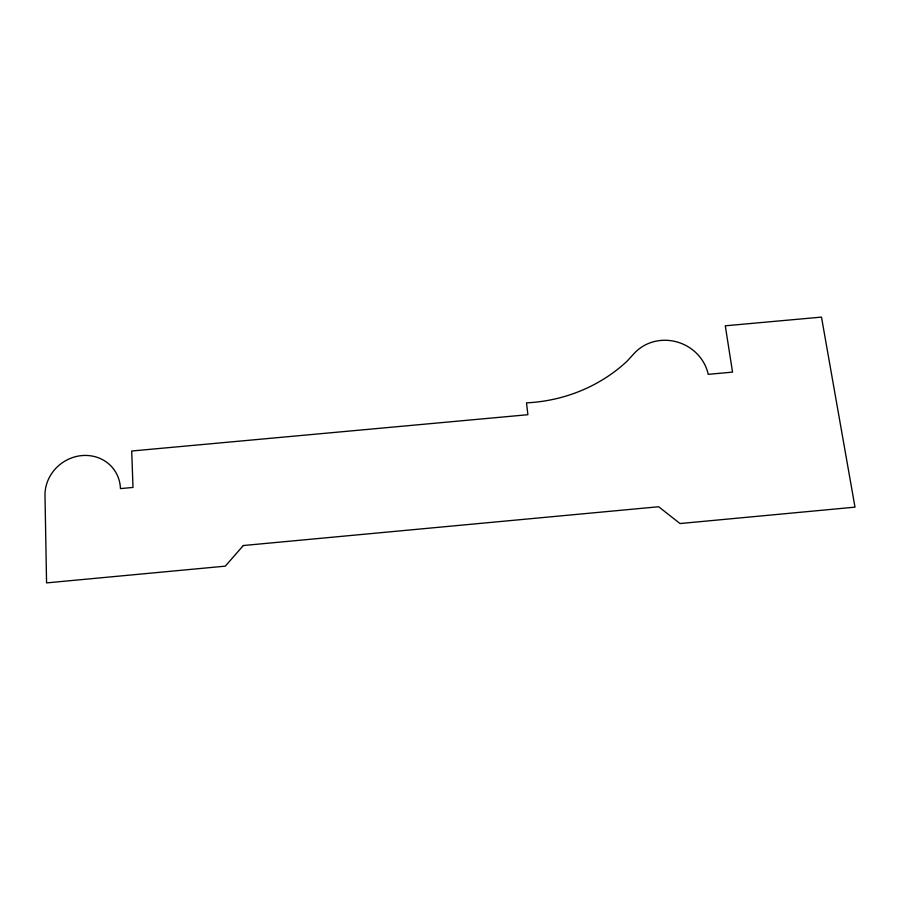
<?xml version="1.0" encoding="UTF-8"?>
<svg xmlns="http://www.w3.org/2000/svg" width="900" height="900" viewBox="0 0 900 900"><rect width="100%" height="100%" fill="white"/><g stroke="black" fill="none" stroke-linecap="round" stroke-linejoin="round"><path stroke-width="1.35" d="M243.326 545.524L225.292 566.156L46.564 582.896L45 495.562A38.666 35.944 -36.3 0 1 81.799 455.591A38.666 35.944 -36.3 0 1 120.442 488.599L132.998 487.44L131.715 451.012L527.884 414.709L526.523 402.851A155.588 145.226 5.5 0 0 627.086 361.181L634.646 352.924A42.806 40.297 22.2 0 1 677.408 342.067A42.806 40.297 22.2 0 1 708.221 374.344L732.544 372.127L725.288 325.8L821.486 317.104L855 507.15L680.029 523.541L658.654 506.745L243.326 545.524"/></g></svg>
